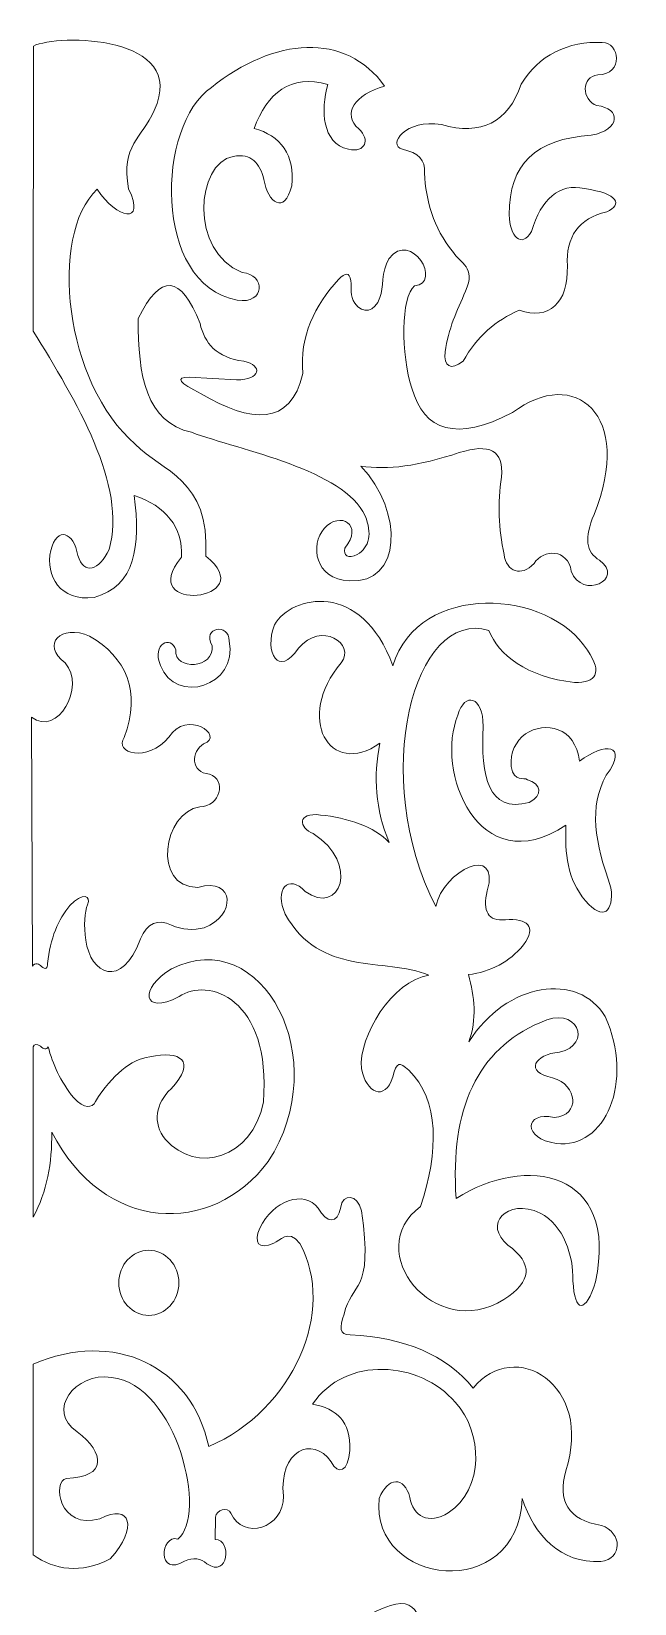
# Model space of a CAD drawing. Header units: centimetres. Extents: x -29 to 29, y -119 to 120.
# Drawn here: x -28.5 to -12.28, y 77.44 to 119.71 of the extents above; entities that cross this region are included whole.
import ezdxf

# ---------------------------------------------------------------- set-up
doc = ezdxf.new("R2010")
doc.units = ezdxf.units.CM
doc.header["$MEASUREMENT"] = 0
doc.layers.add('layer 1', color=7, linetype='Continuous')

msp = doc.modelspace()

# ---------------------------------------------------------------- linework, layer by layer
at = {"layer": 'layer 1', "color": 242, "lineweight": 9}
msp.add_ellipse((-25.34134, 86.06414), major_axis=(0, 0.875), ratio=0.92285714, dxfattribs=at)
for points, knots in [([(-28.44634, 119.31914), (-28.44634, 119.31914), (-28.45134, 111.65664), (-28.45134, 111.65664), (-28.45134, 111.65664), (-27.30149, 109.80231), (-25.91143, 107.48923), (-26.41134, 105.78414), (-26.41134, 105.78414), (-26.67056, 105.212), (-27.08715, 105.0995), (-27.25134, 105.61914), (-27.25134, 105.61914), (-27.35497, 106.25568), (-27.80237, 106.42322), (-27.97884, 105.75664), (-27.97884, 105.75664), (-28.12524, 105.06947), (-27.72646, 104.37933), (-26.81134, 104.49414), (-26.81134, 104.49414), (-25.7001, 104.8035), (-25.55794, 105.8834), (-25.73384, 107.23914), (-25.73384, 107.23914), (-24.89593, 106.95049), (-24.41087, 106.38633), (-24.46634, 105.57664), (-24.46634, 105.57664), (-25.7396, 104.03364), (-22.26848, 104.38563), (-23.81134, 105.60539), (-23.81134, 105.60539), (-23.68585, 107.67542), (-24.99164, 107.8818), (-25.70384, 108.61414), (-25.70384, 108.61414), (-27.60634, 110.24039), (-28.04543, 114.22988), (-26.72884, 115.47164), (-26.72884, 115.47164), (-26.20154, 114.6684), (-25.41557, 114.49451), (-25.88384, 115.47914), (-25.88384, 115.47914), (-26.09896, 116.67123), (-25.52656, 116.82756), (-25.19384, 117.59164), (-25.19384, 117.59164), (-24.25785, 119.63124), (-27.79874, 119.65067), (-28.44634, 119.31914)], [0, 0, 0, 0, 0.07142857, 0.07142857, 0.07142857, 0.07142857, 0.14285714, 0.14285714, 0.14285714, 0.14285714, 0.21428571, 0.21428571, 0.21428571, 0.21428571, 0.28571429, 0.28571429, 0.28571429, 0.28571429, 0.35714286, 0.35714286, 0.35714286, 0.35714286, 0.42857143, 0.42857143, 0.42857143, 0.42857143, 0.5, 0.5, 0.5, 0.5, 0.57142857, 0.57142857, 0.57142857, 0.57142857, 0.64285714, 0.64285714, 0.64285714, 0.64285714, 0.71428571, 0.71428571, 0.71428571, 0.71428571, 0.78571429, 0.78571429, 0.78571429, 0.78571429, 0.85714286, 0.85714286, 0.85714286, 0.85714286, 1, 1, 1, 1]), ([(-18.99885, 118.24064), (-19.79994, 118.01649), (-20.15503, 117.50031), (-19.69634, 117.09314), (-19.69634, 117.09314), (-19.37822, 116.80369), (-19.51081, 116.44739), (-19.9752, 116.5437), (-19.9752, 116.5437), (-20.68801, 116.71915), (-20.71861, 117.58681), (-20.5252, 118.2837), (-20.5252, 118.2837), (-21.52573, 118.56949), (-22.1626, 118.06303), (-22.51134, 117.10064), (-22.51134, 117.10064), (-21.79994, 116.93035), (-21.40039, 116.36883), (-21.49884, 115.56564), (-21.49884, 115.56564), (-21.69411, 114.76758), (-22.13638, 115.11397), (-22.24884, 115.73564), (-22.24884, 115.73564), (-22.35286, 116.17108), (-22.59012, 116.44599), (-23.06884, 116.35064), (-23.06884, 116.35064), (-24.07735, 116.1825), (-24.25326, 113.78786), (-22.82884, 113.23314), (-22.82884, 113.23314), (-22.19156, 113.18133), (-22.20378, 112.36984), (-22.96384, 112.48564), (-22.96384, 112.48564), (-25.2657, 112.92239), (-25.12657, 117.2161), (-23.65884, 118.20564), (-23.65884, 118.20564), (-21.97711, 119.55802), (-20.03825, 119.71334), (-18.99885, 118.24064)], [0, 0, 0, 0, 0.08333333, 0.08333333, 0.08333333, 0.08333333, 0.16666667, 0.16666667, 0.16666667, 0.16666667, 0.25, 0.25, 0.25, 0.25, 0.33333333, 0.33333333, 0.33333333, 0.33333333, 0.41666667, 0.41666667, 0.41666667, 0.41666667, 0.5, 0.5, 0.5, 0.5, 0.58333333, 0.58333333, 0.58333333, 0.58333333, 0.66666667, 0.66666667, 0.66666667, 0.66666667, 0.75, 0.75, 0.75, 0.75, 0.83333333, 0.83333333, 0.83333333, 0.83333333, 1, 1, 1, 1]), ([(-17.92885, 115.90114), (-17.88601, 116.25938), (-18.09634, 116.4542), (-18.52134, 116.54364), (-18.52134, 116.54364), (-18.94408, 116.65601), (-18.43678, 117.37747), (-17.46884, 117.20739), (-17.46884, 117.20739), (-16.40073, 116.9031), (-15.68574, 117.26517), (-15.32385, 118.29364), (-15.32385, 118.29364), (-14.87534, 119.06665), (-14.05537, 119.46278), (-13.14635, 119.41614), (-13.14635, 119.41614), (-12.67766, 119.43107), (-12.56047, 118.55639), (-13.26135, 118.54614), (-13.26135, 118.54614), (-13.72247, 118.49885), (-13.70215, 117.87537), (-13.29634, 117.71864), (-13.29634, 117.71864), (-12.62858, 117.65342), (-12.64974, 117.06741), (-13.44438, 116.92018), (-13.44438, 116.92018), (-14.94896, 116.82363), (-15.64785, 116.15041), (-15.64884, 114.78114), (-15.64884, 114.78114), (-15.63708, 114.20468), (-15.311, 113.86446), (-15.05135, 114.33614), (-15.05135, 114.33614), (-14.78663, 115.20552), (-14.30107, 115.64407), (-13.62634, 115.48614), (-13.62634, 115.48614), (-12.69375, 115.3587), (-12.60105, 115.05032), (-13.02759, 114.86614), (-13.02759, 114.86614), (-13.77762, 114.68046), (-14.13013, 114.19421), (-14.0851, 113.40739), (-14.0851, 113.40739), (-14.05979, 112.41314), (-14.56892, 111.93902), (-15.38134, 112.21614), (-15.38134, 112.21614), (-16.00895, 111.93932), (-16.50967, 111.51969), (-16.89135, 110.84364), (-16.89135, 110.84364), (-17.22019, 110.59213), (-17.41909, 110.69754), (-17.37134, 111.10114), (-17.37134, 111.10114), (-17.28858, 111.71724), (-17.05384, 112.19614), (-16.82134, 112.73114), (-16.82134, 112.73114), (-16.53613, 113.37708), (-16.96714, 113.48125), (-17.15134, 113.77114), (-17.15134, 113.77114), (-17.71761, 114.45509), (-17.8798, 115.17332), (-17.92885, 115.90114)], [0, 0, 0, 0, 0.05263158, 0.05263158, 0.05263158, 0.05263158, 0.10526316, 0.10526316, 0.10526316, 0.10526316, 0.15789474, 0.15789474, 0.15789474, 0.15789474, 0.21052632, 0.21052632, 0.21052632, 0.21052632, 0.26315789, 0.26315789, 0.26315789, 0.26315789, 0.31578947, 0.31578947, 0.31578947, 0.31578947, 0.36842105, 0.36842105, 0.36842105, 0.36842105, 0.42105263, 0.42105263, 0.42105263, 0.42105263, 0.47368421, 0.47368421, 0.47368421, 0.47368421, 0.52631579, 0.52631579, 0.52631579, 0.52631579, 0.57894737, 0.57894737, 0.57894737, 0.57894737, 0.63157895, 0.63157895, 0.63157895, 0.63157895, 0.68421053, 0.68421053, 0.68421053, 0.68421053, 0.73684211, 0.73684211, 0.73684211, 0.73684211, 0.78947368, 0.78947368, 0.78947368, 0.78947368, 0.84210526, 0.84210526, 0.84210526, 0.84210526, 0.89473684, 0.89473684, 0.89473684, 0.89473684, 1, 1, 1, 1]), ([(-25.62834, 111.99664), (-25.63609, 110.44635), (-25.40599, 109.20698), (-24.19584, 108.93414), (-24.19584, 108.93414), (-22.85213, 108.44247), (-20.08788, 107.93229), (-19.52334, 106.68664), (-19.52334, 106.68664), (-19.33426, 106.22295), (-19.40165, 105.84191), (-19.73834, 105.64664), (-19.73834, 105.64664), (-19.97097, 105.51655), (-20.12706, 105.63136), (-20.06709, 105.81539), (-20.06709, 105.81539), (-19.56486, 106.4535), (-20.18599, 106.8298), (-20.62959, 106.34914), (-20.62959, 106.34914), (-20.99024, 105.913), (-20.9023, 104.9791), (-19.94084, 104.94289), (-19.94084, 104.94289), (-18.54942, 104.84242), (-18.46673, 106.79239), (-19.64083, 108.02664), (-19.64083, 108.02664), (-18.9025, 107.91717), (-18.106, 108.02135), (-16.99084, 108.38914), (-16.99084, 108.38914), (-16.18912, 108.64249), (-15.78426, 108.4538), (-15.85835, 107.73164), (-15.85835, 107.73164), (-15.95597, 107.03281), (-15.94045, 106.33914), (-15.78835, 105.65164), (-15.78835, 105.65164), (-15.71907, 105.18199), (-15.32476, 105.03931), (-14.98085, 105.40414), (-14.98085, 105.40414), (-14.73121, 105.80352), (-14.07205, 105.80499), (-13.98084, 105.19914), (-13.98084, 105.19914), (-13.69064, 104.41536), (-12.53231, 104.98814), (-13.21835, 105.49414), (-13.21835, 105.49414), (-13.58631, 105.70787), (-13.63203, 106.09648), (-13.36835, 106.72414), (-13.36835, 106.72414), (-12.28532, 109.39152), (-13.88466, 110.73548), (-15.55834, 109.46414), (-15.55834, 109.46414), (-17.07179, 108.68302), (-17.93726, 108.96193), (-18.26584, 110.11914), (-18.26584, 110.11914), (-18.56103, 111.01549), (-18.56295, 112.5893), (-18.19462, 112.86901), (-18.19462, 112.86901), (-17.43358, 112.9343), (-18.28219, 114.39791), (-18.88461, 113.60151), (-18.88461, 113.60151), (-19.096, 113.25401), (-19.01953, 112.81413), (-19.12712, 112.55901), (-19.12712, 112.55901), (-19.25819, 112.16321), (-19.59203, 112.1016), (-19.79834, 112.40664), (-19.79834, 112.40664), (-19.94714, 112.60747), (-19.87334, 112.8083), (-19.91084, 113.00914), (-19.91084, 113.00914), (-19.94234, 113.24534), (-20.0571, 113.2425), (-20.24084, 113.04164), (-20.24084, 113.04164), (-20.8787, 112.35763), (-21.28953, 111.50661), (-21.20084, 110.51914), (-21.20084, 110.51914), (-21.51483, 109.0834), (-22.60197, 109.18313), (-23.93334, 109.97164), (-23.93334, 109.97164), (-24.53136, 110.26783), (-24.63886, 110.41534), (-24.25584, 110.41414), (-24.25584, 110.41414), (-24.25584, 110.41414), (-22.98084, 110.34414), (-22.98084, 110.34414), (-22.98084, 110.34414), (-22.32298, 110.34525), (-22.27159, 110.7388), (-22.78406, 110.84303), (-22.78406, 110.84303), (-23.52553, 110.94296), (-23.84121, 111.33472), (-23.96334, 111.85914), (-23.96334, 111.85914), (-24.48143, 113.16815), (-25.01575, 113.22647), (-25.62834, 111.99664)], [0, 0, 0, 0, 0.03333333, 0.03333333, 0.03333333, 0.03333333, 0.06666667, 0.06666667, 0.06666667, 0.06666667, 0.1, 0.1, 0.1, 0.1, 0.13333333, 0.13333333, 0.13333333, 0.13333333, 0.16666667, 0.16666667, 0.16666667, 0.16666667, 0.2, 0.2, 0.2, 0.2, 0.23333333, 0.23333333, 0.23333333, 0.23333333, 0.26666667, 0.26666667, 0.26666667, 0.26666667, 0.3, 0.3, 0.3, 0.3, 0.33333333, 0.33333333, 0.33333333, 0.33333333, 0.36666667, 0.36666667, 0.36666667, 0.36666667, 0.4, 0.4, 0.4, 0.4, 0.43333333, 0.43333333, 0.43333333, 0.43333333, 0.46666667, 0.46666667, 0.46666667, 0.46666667, 0.5, 0.5, 0.5, 0.5, 0.53333333, 0.53333333, 0.53333333, 0.53333333, 0.56666667, 0.56666667, 0.56666667, 0.56666667, 0.6, 0.6, 0.6, 0.6, 0.63333333, 0.63333333, 0.63333333, 0.63333333, 0.66666667, 0.66666667, 0.66666667, 0.66666667, 0.7, 0.7, 0.7, 0.7, 0.73333333, 0.73333333, 0.73333333, 0.73333333, 0.76666667, 0.76666667, 0.76666667, 0.76666667, 0.8, 0.8, 0.8, 0.8, 0.83333333, 0.83333333, 0.83333333, 0.83333333, 0.86666667, 0.86666667, 0.86666667, 0.86666667, 0.9, 0.9, 0.9, 0.9, 0.93333333, 0.93333333, 0.93333333, 0.93333333, 1, 1, 1, 1]), ([(-21.31996, 103.12739), (-20.69695, 103.86962), (-19.77502, 103.24386), (-20.16501, 102.73973), (-20.16501, 102.73973), (-21.41603, 101.26238), (-20.4841, 99.62431), (-19.12503, 100.57223), (-19.12503, 100.57223), (-19.30993, 99.68148), (-19.2451, 98.79282), (-18.87884, 97.90664), (-18.87884, 97.90664), (-19.27101, 98.33008), (-20.0089, 98.57032), (-20.72134, 98.64414), (-20.72134, 98.64414), (-21.36411, 98.72673), (-21.31044, 98.29918), (-20.91884, 98.14414), (-20.91884, 98.14414), (-19.6557, 97.34895), (-20.19139, 95.9049), (-21.13384, 96.58914), (-21.13384, 96.58914), (-21.5916, 97.0753), (-21.97784, 96.63117), (-21.67384, 95.98164), (-21.67384, 95.98164), (-20.72791, 94.27854), (-19.02014, 94.82672), (-17.80885, 94.33914), (-17.80885, 94.33914), (-18.79059, 94.19291), (-19.70685, 92.68693), (-19.62385, 91.82414), (-19.62385, 91.82414), (-19.50572, 91.18298), (-18.99681, 90.92181), (-18.77635, 91.60164), (-18.77635, 91.60164), (-18.67819, 92.00353), (-18.60058, 92.01781), (-18.34635, 91.78164), (-18.34635, 91.78164), (-17.52157, 90.99), (-17.54476, 89.58147), (-18.03135, 88.11914), (-18.03135, 88.11914), (-19.63968, 86.9218), (-17.64823, 84.4574), (-15.79384, 85.61664), (-15.79384, 85.61664), (-15.03288, 86.0986), (-14.99622, 86.58527), (-15.68384, 87.07664), (-15.68384, 87.07664), (-16.3597, 87.62749), (-15.71875, 88.35667), (-14.81385, 87.94164), (-14.81385, 87.94164), (-14.18506, 87.60548), (-13.92162, 86.80233), (-13.93384, 86.12164), (-13.93384, 86.12164), (-13.89884, 85.22927), (-13.58162, 85.25007), (-13.32884, 86.09414), (-13.32884, 86.09414), (-12.67809, 89.08943), (-15.21438, 89.53476), (-17.07635, 88.32914), (-17.07635, 88.32914), (-17.24288, 90.76555), (-16.49289, 92.34223), (-14.82634, 93.05914), (-14.82634, 93.05914), (-13.80091, 93.57803), (-13.39647, 92.45165), (-14.29884, 92.26664), (-14.29884, 92.26664), (-14.9674, 92.21223), (-15.25051, 91.73073), (-14.48094, 91.57842), (-14.48094, 91.57842), (-13.79941, 91.38533), (-13.72996, 90.55526), (-14.43635, 90.51414), (-14.43635, 90.51414), (-15.2494, 90.68662), (-15.29233, 89.93707), (-14.38343, 89.81342), (-14.38343, 89.81342), (-13.06225, 89.64705), (-12.27776, 91.4822), (-13.06635, 93.22164), (-13.06635, 93.22164), (-13.78181, 94.43137), (-15.72538, 94.15998), (-16.73385, 92.54164), (-16.73385, 92.54164), (-16.51392, 93.15828), (-16.57759, 93.75802), (-16.74385, 94.35164), (-16.74385, 94.35164), (-16.14241, 94.42404), (-15.64647, 94.69467), (-15.26791, 95.14893), (-15.26791, 95.14893), (-14.89986, 95.66009), (-15.1609, 95.86367), (-15.7529, 95.82893), (-15.7529, 95.82893), (-16.20909, 95.77282), (-16.37421, 96.05161), (-16.2376, 96.60789), (-16.2376, 96.60789), (-15.8722, 97.88628), (-17.43293, 97.16204), (-17.62135, 96.18164), (-17.62135, 96.18164), (-19.41929, 99.67164), (-18.21435, 104.2231), (-16.19384, 103.60914), (-16.19384, 103.60914), (-15.94288, 102.95268), (-15.17651, 102.34944), (-13.89384, 102.20914), (-13.89384, 102.20914), (-13.30674, 102.20378), (-13.12809, 102.45296), (-13.54634, 103.07414), (-13.54634, 103.07414), (-14.56646, 104.72063), (-18.0791, 104.94024), (-18.77884, 102.65914), (-18.77884, 102.65914), (-19.6262, 104.97933), (-21.49862, 104.54934), (-21.96246, 103.75989), (-21.96246, 103.75989), (-22.2467, 103.01527), (-21.84966, 102.32605), (-21.31996, 103.12739)], [0, 0, 0, 0, 0.02702703, 0.02702703, 0.02702703, 0.02702703, 0.05405405, 0.05405405, 0.05405405, 0.05405405, 0.08108108, 0.08108108, 0.08108108, 0.08108108, 0.10810811, 0.10810811, 0.10810811, 0.10810811, 0.13513514, 0.13513514, 0.13513514, 0.13513514, 0.16216216, 0.16216216, 0.16216216, 0.16216216, 0.18918919, 0.18918919, 0.18918919, 0.18918919, 0.21621622, 0.21621622, 0.21621622, 0.21621622, 0.24324324, 0.24324324, 0.24324324, 0.24324324, 0.27027027, 0.27027027, 0.27027027, 0.27027027, 0.2972973, 0.2972973, 0.2972973, 0.2972973, 0.32432432, 0.32432432, 0.32432432, 0.32432432, 0.35135135, 0.35135135, 0.35135135, 0.35135135, 0.37837838, 0.37837838, 0.37837838, 0.37837838, 0.40540541, 0.40540541, 0.40540541, 0.40540541, 0.43243243, 0.43243243, 0.43243243, 0.43243243, 0.45945946, 0.45945946, 0.45945946, 0.45945946, 0.48648649, 0.48648649, 0.48648649, 0.48648649, 0.51351351, 0.51351351, 0.51351351, 0.51351351, 0.54054054, 0.54054054, 0.54054054, 0.54054054, 0.56756757, 0.56756757, 0.56756757, 0.56756757, 0.59459459, 0.59459459, 0.59459459, 0.59459459, 0.62162162, 0.62162162, 0.62162162, 0.62162162, 0.64864865, 0.64864865, 0.64864865, 0.64864865, 0.67567568, 0.67567568, 0.67567568, 0.67567568, 0.7027027, 0.7027027, 0.7027027, 0.7027027, 0.72972973, 0.72972973, 0.72972973, 0.72972973, 0.75675676, 0.75675676, 0.75675676, 0.75675676, 0.78378378, 0.78378378, 0.78378378, 0.78378378, 0.81081081, 0.81081081, 0.81081081, 0.81081081, 0.83783784, 0.83783784, 0.83783784, 0.83783784, 0.86486486, 0.86486486, 0.86486486, 0.86486486, 0.89189189, 0.89189189, 0.89189189, 0.89189189, 0.91891892, 0.91891892, 0.91891892, 0.91891892, 0.94594595, 0.94594595, 0.94594595, 0.94594595, 1, 1, 1, 1]), ([(-28.49759, 101.27039), (-27.78836, 100.73948), (-27.03351, 102.08949), (-27.58884, 102.73164), (-27.58884, 102.73164), (-28.26263, 103.23251), (-27.69645, 103.79049), (-26.93384, 103.45164), (-26.93384, 103.45164), (-25.95929, 102.89685), (-25.53227, 101.95237), (-26.00134, 100.73164), (-26.00134, 100.73164), (-26.29887, 100.30674), (-25.37538, 100.04248), (-24.80134, 100.73664), (-24.80134, 100.73664), (-24.32838, 101.49566), (-23.27588, 100.77761), (-23.86634, 100.55664), (-23.86634, 100.55664), (-24.21087, 100.35577), (-24.22537, 99.77598), (-23.70634, 99.74664), (-23.70634, 99.74664), (-23.24499, 99.58203), (-23.40953, 98.88043), (-23.96884, 98.86164), (-23.96884, 98.86164), (-24.94858, 98.72819), (-25.27175, 96.69706), (-24.02384, 96.69914), (-24.02384, 96.69914), (-23.00244, 96.98446), (-23.00506, 95.91581), (-23.84884, 95.61414), (-23.84884, 95.61414), (-24.13853, 95.5337), (-24.44488, 95.56187), (-24.73384, 95.68164), (-24.73384, 95.68164), (-25.0956, 95.86699), (-25.38668, 95.73329), (-25.56634, 95.31164), (-25.56634, 95.31164), (-26.07279, 93.9421), (-26.91295, 94.36262), (-27.03634, 95.28164), (-27.03634, 95.28164), (-27.09167, 95.66789), (-27.06848, 96.04095), (-26.98634, 96.23289), (-26.98634, 96.23289), (-26.88652, 96.46614), (-27.11557, 96.58365), (-27.46384, 96.20664), (-27.46384, 96.20664), (-27.76692, 95.84817), (-28.00133, 95.32171), (-28.06134, 94.65164), (-28.06134, 94.65164), (-28.05802, 94.52741), (-28.1177, 94.47051), (-28.22884, 94.56914), (-28.22884, 94.56914), (-28.27224, 94.65128), (-28.41883, 94.679), (-28.47134, 94.57664), (-28.47134, 94.57664), (-28.47134, 94.57664), (-28.49759, 101.27039), (-28.49759, 101.27039)], [0, 0, 0, 0, 0.05263158, 0.05263158, 0.05263158, 0.05263158, 0.10526316, 0.10526316, 0.10526316, 0.10526316, 0.15789474, 0.15789474, 0.15789474, 0.15789474, 0.21052632, 0.21052632, 0.21052632, 0.21052632, 0.26315789, 0.26315789, 0.26315789, 0.26315789, 0.31578947, 0.31578947, 0.31578947, 0.31578947, 0.36842105, 0.36842105, 0.36842105, 0.36842105, 0.42105263, 0.42105263, 0.42105263, 0.42105263, 0.47368421, 0.47368421, 0.47368421, 0.47368421, 0.52631579, 0.52631579, 0.52631579, 0.52631579, 0.57894737, 0.57894737, 0.57894737, 0.57894737, 0.63157895, 0.63157895, 0.63157895, 0.63157895, 0.68421053, 0.68421053, 0.68421053, 0.68421053, 0.73684211, 0.73684211, 0.73684211, 0.73684211, 0.78947368, 0.78947368, 0.78947368, 0.78947368, 0.84210526, 0.84210526, 0.84210526, 0.84210526, 0.89473684, 0.89473684, 0.89473684, 0.89473684, 1, 1, 1, 1]), ([(-24.61884, 103.08164), (-24.65713, 102.51659), (-23.56435, 102.57632), (-23.63884, 103.19664), (-23.63884, 103.19664), (-23.92585, 103.71155), (-23.16987, 103.80623), (-23.18134, 103.32664), (-23.18134, 103.32664), (-22.92715, 102.09575), (-24.62154, 101.60101), (-25.02884, 102.66414), (-25.02884, 102.66414), (-25.27578, 103.26083), (-24.7325, 103.48987), (-24.61884, 103.08164)], [0, 0, 0, 0, 0.2, 0.2, 0.2, 0.2, 0.4, 0.4, 0.4, 0.4, 0.6, 0.6, 0.6, 0.6, 1, 1, 1, 1]), ([(-13.75834, 100.08764), (-13.86993, 101.02996), (-14.6858, 101.1601), (-15.21335, 100.82764), (-15.21335, 100.82764), (-15.47633, 100.61749), (-15.62262, 100.33595), (-15.59834, 99.95014), (-15.59834, 99.95014), (-15.50386, 99.49714), (-15.25103, 99.67329), (-15.16084, 99.59264), (-15.16084, 99.59264), (-14.79221, 99.49127), (-14.72861, 99.16985), (-15.11084, 98.98014), (-15.11084, 98.98014), (-16.22733, 98.69359), (-16.41751, 99.68211), (-16.34834, 101.02764), (-16.34834, 101.02764), (-16.35137, 101.83961), (-16.85111, 101.97363), (-17.0271, 101.32889), (-17.0271, 101.32889), (-17.65319, 99.85607), (-16.49335, 96.81514), (-14.12334, 98.36764), (-14.12334, 98.36764), (-14.15156, 97.62631), (-14.09017, 96.91287), (-13.5971, 96.33389), (-13.5971, 96.33389), (-13.11676, 95.78275), (-12.83142, 96.03981), (-12.91334, 96.68764), (-12.91334, 96.68764), (-13.3478, 97.92817), (-13.51362, 98.85007), (-13.03834, 99.71514), (-13.03834, 99.71514), (-12.42433, 100.55293), (-13.08333, 100.60983), (-13.75834, 100.08764)], [0, 0, 0, 0, 0.08333333, 0.08333333, 0.08333333, 0.08333333, 0.16666667, 0.16666667, 0.16666667, 0.16666667, 0.25, 0.25, 0.25, 0.25, 0.33333333, 0.33333333, 0.33333333, 0.33333333, 0.41666667, 0.41666667, 0.41666667, 0.41666667, 0.5, 0.5, 0.5, 0.5, 0.58333333, 0.58333333, 0.58333333, 0.58333333, 0.66666667, 0.66666667, 0.66666667, 0.66666667, 0.75, 0.75, 0.75, 0.75, 0.83333333, 0.83333333, 0.83333333, 0.83333333, 1, 1, 1, 1]), ([(-28.45384, 92.41164), (-28.45384, 92.41164), (-28.45134, 87.83164), (-28.45134, 87.83164), (-28.45134, 87.83164), (-28.0758, 88.52014), (-27.94397, 89.29435), (-27.94884, 90.11664), (-27.94884, 90.11664), (-26.55493, 87.3999), (-23.65622, 87.29148), (-22.12884, 89.32914), (-22.12884, 89.32914), (-20.33299, 92.06883), (-22.28802, 95.74012), (-24.73384, 94.50664), (-24.73384, 94.50664), (-25.59331, 93.99941), (-25.53271, 93.23748), (-24.52634, 93.76164), (-24.52634, 93.76164), (-23.76901, 94.29394), (-22.03634, 93.73664), (-22.25884, 90.91914), (-22.25884, 90.91914), (-22.57438, 89.38942), (-24.05354, 88.981), (-24.89634, 89.91664), (-24.89634, 89.91664), (-25.25328, 90.3736), (-25.15448, 90.89258), (-24.74384, 91.28164), (-24.74384, 91.28164), (-24.03293, 92.04291), (-24.49542, 92.31454), (-25.31384, 92.14414), (-25.31384, 92.14414), (-25.83301, 92.0675), (-26.32051, 91.66584), (-26.77634, 90.93914), (-26.77634, 90.93914), (-26.86436, 90.76409), (-27.07322, 90.7257), (-27.36134, 91.03664), (-27.36134, 91.03664), (-27.71973, 91.4859), (-27.92676, 91.94678), (-28.04884, 92.41414), (-28.04884, 92.41414), (-28.08269, 92.31941), (-28.17103, 92.34602), (-28.25759, 92.43039), (-28.25759, 92.43039), (-28.34446, 92.49605), (-28.43512, 92.47918), (-28.45384, 92.41164)], [0, 0, 0, 0, 0.06666667, 0.06666667, 0.06666667, 0.06666667, 0.13333333, 0.13333333, 0.13333333, 0.13333333, 0.2, 0.2, 0.2, 0.2, 0.26666667, 0.26666667, 0.26666667, 0.26666667, 0.33333333, 0.33333333, 0.33333333, 0.33333333, 0.4, 0.4, 0.4, 0.4, 0.46666667, 0.46666667, 0.46666667, 0.46666667, 0.53333333, 0.53333333, 0.53333333, 0.53333333, 0.6, 0.6, 0.6, 0.6, 0.66666667, 0.66666667, 0.66666667, 0.66666667, 0.73333333, 0.73333333, 0.73333333, 0.73333333, 0.8, 0.8, 0.8, 0.8, 0.86666667, 0.86666667, 0.86666667, 0.86666667, 1, 1, 1, 1]), ([(-28.45134, 83.87664), (-28.45134, 83.87664), (-28.45134, 78.74914), (-28.45134, 78.74914), (-28.45134, 78.74914), (-27.85815, 78.33645), (-27.18702, 78.2378), (-26.37689, 78.64037), (-26.37689, 78.64037), (-25.61516, 79.48639), (-25.82767, 80.15369), (-26.65509, 79.72289), (-26.65509, 79.72289), (-27.75757, 79.39327), (-27.95357, 80.74812), (-27.55427, 80.80412), (-27.55427, 80.80412), (-26.45878, 80.84255), (-26.51377, 81.48141), (-27.27134, 82.06164), (-27.27134, 82.06164), (-28.10435, 82.62085), (-27.33082, 83.66482), (-26.34501, 83.52257), (-26.34501, 83.52257), (-24.55634, 83.31414), (-23.76178, 79.7855), (-24.56001, 79.17632), (-24.56001, 79.17632), (-25.05164, 79.305), (-25.11015, 78.1303), (-24.38134, 78.58039), (-24.38134, 78.58039), (-24.14275, 78.68446), (-23.9387, 78.66896), (-23.77634, 78.50914), (-23.77634, 78.50914), (-23.19666, 78.11514), (-23.09463, 79.15024), (-23.55384, 79.16414), (-23.55384, 79.16414), (-23.55384, 79.16414), (-23.55078, 79.7606), (-23.55078, 79.7606), (-23.55078, 79.7606), (-23.52982, 79.97005), (-23.22163, 80.05123), (-23.13078, 79.8706), (-23.13078, 79.8706), (-22.82686, 79.13429), (-21.69041, 79.45943), (-21.72134, 80.32914), (-21.72134, 80.32914), (-21.84548, 81.54623), (-20.94718, 81.97441), (-20.43884, 81.25414), (-20.43884, 81.25414), (-20.25824, 80.87827), (-19.97158, 80.98745), (-19.93384, 81.55664), (-19.93384, 81.55664), (-19.90034, 82.34557), (-20.2906, 82.67849), (-20.93884, 82.80414), (-20.93884, 82.80414), (-20.04844, 84.1108), (-18.05399, 83.97384), (-17.09635, 82.84914), (-17.09635, 82.84914), (-16.35887, 82.05138), (-16.30896, 80.51982), (-17.28634, 79.88164), (-17.28634, 79.88164), (-17.81693, 79.5539), (-18.23694, 79.78448), (-18.31884, 80.29664), (-18.31884, 80.29664), (-18.47806, 80.86031), (-18.90026, 80.86233), (-19.14885, 80.26414), (-19.14885, 80.26414), (-19.38343, 77.90565), (-15.41307, 77.44516), (-15.29885, 80.26664), (-15.29885, 80.26664), (-14.97507, 79.27747), (-14.2713, 78.51658), (-13.18629, 78.57096), (-13.18629, 78.57096), (-12.59137, 78.63611), (-12.60585, 79.35211), (-13.1688, 79.54096), (-13.1688, 79.54096), (-14.08008, 79.68945), (-14.34713, 80.20821), (-14.12879, 81.00596), (-14.12879, 81.00596), (-13.36797, 83.34453), (-15.50492, 84.5995), (-16.61634, 83.23664), (-16.61634, 83.23664), (-17.369, 84.14049), (-18.44894, 84.58557), (-19.92384, 84.66914), (-19.92384, 84.66914), (-20.2201, 84.66149), (-20.21548, 84.86222), (-20.09134, 85.21914), (-20.09134, 85.21914), (-19.89462, 86.1038), (-19.29362, 85.74428), (-19.61885, 87.99914), (-19.61885, 87.99914), (-19.72398, 88.45876), (-20.13472, 88.46411), (-20.18133, 88.10164), (-20.18133, 88.10164), (-20.25819, 87.62491), (-20.56467, 87.66553), (-20.78384, 88.07164), (-20.78384, 88.07164), (-21.16524, 88.57655), (-22.00543, 88.27204), (-22.35884, 87.53789), (-22.35884, 87.53789), (-22.516, 87.14725), (-22.40366, 86.93973), (-21.98134, 87.13414), (-21.98134, 87.13414), (-21.79854, 87.17788), (-21.62001, 87.53835), (-21.27884, 87.12414), (-21.27884, 87.12414), (-20.29045, 85.31875), (-21.44251, 82.64279), (-23.73134, 81.66164), (-23.73134, 81.66164), (-24.18786, 83.8453), (-26.29525, 84.81596), (-28.45134, 83.87664)], [0, 0, 0, 0, 0.02777778, 0.02777778, 0.02777778, 0.02777778, 0.05555556, 0.05555556, 0.05555556, 0.05555556, 0.08333333, 0.08333333, 0.08333333, 0.08333333, 0.11111111, 0.11111111, 0.11111111, 0.11111111, 0.13888889, 0.13888889, 0.13888889, 0.13888889, 0.16666667, 0.16666667, 0.16666667, 0.16666667, 0.19444444, 0.19444444, 0.19444444, 0.19444444, 0.22222222, 0.22222222, 0.22222222, 0.22222222, 0.25, 0.25, 0.25, 0.25, 0.27777778, 0.27777778, 0.27777778, 0.27777778, 0.30555556, 0.30555556, 0.30555556, 0.30555556, 0.33333333, 0.33333333, 0.33333333, 0.33333333, 0.36111111, 0.36111111, 0.36111111, 0.36111111, 0.38888889, 0.38888889, 0.38888889, 0.38888889, 0.41666667, 0.41666667, 0.41666667, 0.41666667, 0.44444444, 0.44444444, 0.44444444, 0.44444444, 0.47222222, 0.47222222, 0.47222222, 0.47222222, 0.5, 0.5, 0.5, 0.5, 0.52777778, 0.52777778, 0.52777778, 0.52777778, 0.55555556, 0.55555556, 0.55555556, 0.55555556, 0.58333333, 0.58333333, 0.58333333, 0.58333333, 0.61111111, 0.61111111, 0.61111111, 0.61111111, 0.63888889, 0.63888889, 0.63888889, 0.63888889, 0.66666667, 0.66666667, 0.66666667, 0.66666667, 0.69444444, 0.69444444, 0.69444444, 0.69444444, 0.72222222, 0.72222222, 0.72222222, 0.72222222, 0.75, 0.75, 0.75, 0.75, 0.77777778, 0.77777778, 0.77777778, 0.77777778, 0.80555556, 0.80555556, 0.80555556, 0.80555556, 0.83333333, 0.83333333, 0.83333333, 0.83333333, 0.86111111, 0.86111111, 0.86111111, 0.86111111, 0.88888889, 0.88888889, 0.88888889, 0.88888889, 0.91666667, 0.91666667, 0.91666667, 0.91666667, 0.94444444, 0.94444444, 0.94444444, 0.94444444, 1, 1, 1, 1]), ([(-18.45885, 76.46914), (-17.80098, 76.65736), (-18.03392, 77.6938), (-18.84384, 77.38414), (-18.84384, 77.38414), (-19.94064, 77.05693), (-20.4729, 76.21651), (-20.18384, 75.19664), (-20.18384, 75.19664), (-21.08917, 75.49451), (-21.47884, 75.32164), (-22.06634, 75.20164), (-22.06634, 75.20164), (-22.53927, 75.295), (-22.86216, 76.00964), (-22.68634, 76.67414), (-22.68634, 76.67414), (-22.7243, 77.25194), (-23.87759, 77.37831), (-24.01884, 76.70664), (-24.01884, 76.70664), (-24.10751, 76.22853), (-23.9026, 76.01044), (-23.51134, 76.01914), (-23.51134, 76.01914), (-23.34639, 75.97734), (-23.22346, 75.72833), (-23.23759, 75.51164), (-23.23759, 75.51164), (-23.25145, 75.35532), (-23.32821, 75.38275), (-23.42259, 75.46164), (-23.42259, 75.46164), (-23.70388, 75.61969), (-24.04611, 75.67553), (-24.43884, 75.64664), (-24.43884, 75.64664), (-25.23274, 75.70946), (-25.96363, 75.88944), (-26.36884, 76.23914), (-26.36884, 76.23914), (-27.32911, 76.96353), (-28.37501, 76.97326), (-28.45884, 76.01164), (-28.45884, 76.01164), (-28.45884, 76.01164), (-28.45134, 68.90164), (-28.45134, 68.90164), (-28.45134, 68.90164), (-28.02242, 68.17796), (-27.09966, 68.13246), (-26.55884, 68.85164), (-26.55884, 68.85164), (-26.22038, 69.37841), (-26.23787, 70.02404), (-26.90884, 69.82414), (-26.90884, 69.82414), (-27.67244, 69.65134), (-28.00184, 70.341), (-27.76634, 71.10414), (-27.76634, 71.10414), (-27.37379, 72.52405), (-26.1207, 73.25019), (-24.27884, 73.50164), (-24.27884, 73.50164), (-25.1639, 72.96295), (-25.50973, 72.36445), (-25.63634, 71.74164), (-25.63634, 71.74164), (-25.75001, 71.17993), (-25.56358, 71.012), (-25.11634, 71.49164), (-25.11634, 71.49164), (-24.47287, 72.3535), (-23.96493, 72.86992), (-22.88634, 72.47914), (-22.88634, 72.47914), (-21.56991, 72.16284), (-20.95294, 72.95726), (-21.02134, 74.51164), (-21.02134, 74.51164), (-20.3627, 74.59422), (-19.73115, 74.44645), (-19.07634, 74.01914), (-19.07634, 74.01914), (-18.08532, 73.8976), (-18.25898, 74.71008), (-18.99385, 75.04414), (-18.99385, 75.04414), (-19.44596, 75.40571), (-19.01722, 76.58886), (-18.45885, 76.46914)], [0, 0, 0, 0, 0.04166667, 0.04166667, 0.04166667, 0.04166667, 0.08333333, 0.08333333, 0.08333333, 0.08333333, 0.125, 0.125, 0.125, 0.125, 0.16666667, 0.16666667, 0.16666667, 0.16666667, 0.20833333, 0.20833333, 0.20833333, 0.20833333, 0.25, 0.25, 0.25, 0.25, 0.29166667, 0.29166667, 0.29166667, 0.29166667, 0.33333333, 0.33333333, 0.33333333, 0.33333333, 0.375, 0.375, 0.375, 0.375, 0.41666667, 0.41666667, 0.41666667, 0.41666667, 0.45833333, 0.45833333, 0.45833333, 0.45833333, 0.5, 0.5, 0.5, 0.5, 0.54166667, 0.54166667, 0.54166667, 0.54166667, 0.58333333, 0.58333333, 0.58333333, 0.58333333, 0.625, 0.625, 0.625, 0.625, 0.66666667, 0.66666667, 0.66666667, 0.66666667, 0.70833333, 0.70833333, 0.70833333, 0.70833333, 0.75, 0.75, 0.75, 0.75, 0.79166667, 0.79166667, 0.79166667, 0.79166667, 0.83333333, 0.83333333, 0.83333333, 0.83333333, 0.875, 0.875, 0.875, 0.875, 0.91666667, 0.91666667, 0.91666667, 0.91666667, 1, 1, 1, 1])]:
    msp.add_open_spline(points, degree=3, knots=knots, dxfattribs=at)

doc.saveas('drawing.dxf')
